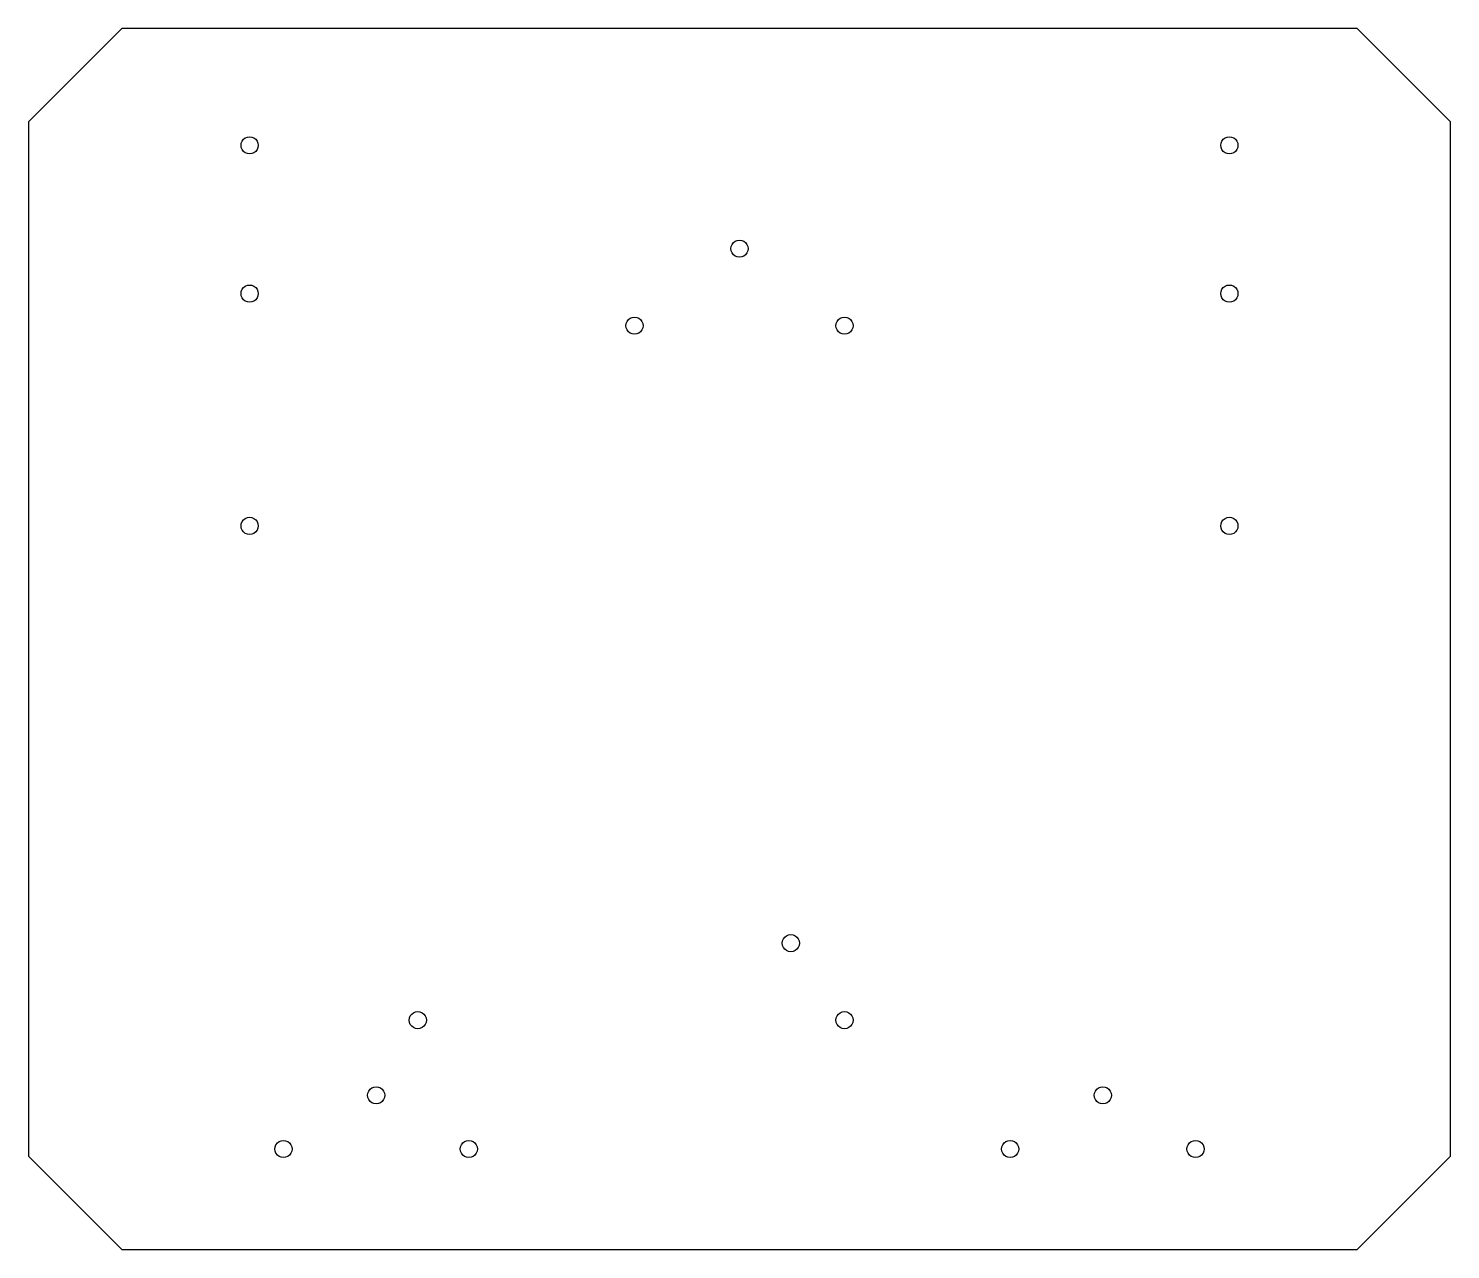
# Model space of a CAD drawing. Extents: x -47 to 257, y 18 to 279.
import ezdxf

# ---------------------------------------------------------------- set-up
doc = ezdxf.new("R2010")
doc.units = 0
doc.layers.get('0').update_dxf_attribs({"linetype": 'CONTINUOUS'})

msp = doc.modelspace()

# ---------------------------------------------------------------- linework, layer by layer
at = {"color": 7}
for points in [[(-47.400001, 37.689992), (-27.400002, 17.690003), (237.399999, 17.690003), (257.399999, 37.689992), (257.399999, 259.310001), (237.399999, 279.310001), (-27.400002, 279.310001), (-47.400001, 259.310001), (-47.400001, 37.689992)], [(-1.840001, 254.268996), (-1.777001, 254.744995), (-1.593001, 255.188995), (-1.301002, 255.569995), (-0.920002, 255.861996), (-0.476002, 256.045997), (0, 256.108994), (0.475999, 256.045997), (0.919999, 255.861996), (1.300999, 255.569995), (1.592998, 255.188995), (1.776998, 254.744995), (1.839999, 254.268996), (1.776998, 253.792997), (1.592998, 253.348997), (1.300999, 252.967997), (0.919999, 252.674996), (0.475999, 252.491995), (0, 252.428994), (-0.476002, 252.491995), (-0.920002, 252.674996), (-1.301002, 252.967997), (-1.593001, 253.348997), (-1.777001, 253.792997), (-1.840001, 254.268996)], [(208.159999, 254.268996), (208.223, 254.744995), (208.407, 255.188995), (208.698998, 255.569995), (209.079998, 255.861996), (209.523999, 256.045997), (209.999998, 256.108994), (210.475999, 256.045997), (210.92, 255.861996), (211.301, 255.569995), (211.592998, 255.188995), (211.776999, 254.744995), (211.839999, 254.268996), (211.776999, 253.792997), (211.592998, 253.348997), (211.301, 252.967997), (210.92, 252.674996), (210.475999, 252.491995), (209.999998, 252.428994), (209.523999, 252.491995), (209.079998, 252.674996), (208.698998, 252.967997), (208.407, 253.348997), (208.223, 253.792997), (208.159999, 254.268996)], [(103.159997, 232.130996), (103.222699, 232.607196), (103.40651, 233.050996), (103.698918, 233.432095), (104.08, 233.724496), (104.523771, 233.908297), (104.999999, 233.970995), (105.476226, 233.908297), (105.919998, 233.724496), (106.30108, 233.432095), (106.593488, 233.050996), (106.777299, 232.607196), (106.839997, 232.130996), (106.777299, 231.654794), (106.593488, 231.210997), (106.30108, 230.829896), (105.919998, 230.537496), (105.476226, 230.353696), (104.999999, 230.290995), (104.523771, 230.353696), (104.08, 230.537496), (103.698918, 230.829896), (103.40651, 231.210997), (103.222699, 231.654794), (103.159997, 232.130996)], [(-1.840001, 222.499895), (-1.777001, 222.976196), (-1.593001, 223.419897), (-1.301002, 223.800996), (-0.920002, 224.093395), (-0.476002, 224.277195), (0, 224.339896), (0.475999, 224.277195), (0.919999, 224.093395), (1.300999, 223.800996), (1.592998, 223.419897), (1.776998, 222.976196), (1.839999, 222.499895), (1.776998, 222.023696), (1.592998, 221.579896), (1.300999, 221.198896), (0.919999, 220.906497), (0.475999, 220.722595), (0, 220.659896), (-0.476002, 220.722595), (-0.920002, 220.906497), (-1.301002, 221.198896), (-1.593001, 221.579896), (-1.777001, 222.023696), (-1.840001, 222.499895)], [(208.159999, 222.499895), (208.223, 222.976196), (208.407, 223.419897), (208.698998, 223.800996), (209.079998, 224.093395), (209.523999, 224.277195), (209.999998, 224.339896), (210.475999, 224.277195), (210.92, 224.093395), (211.301, 223.800996), (211.592998, 223.419897), (211.776999, 222.976196), (211.839999, 222.499895), (211.776999, 222.023696), (211.592998, 221.579896), (211.301, 221.198896), (210.92, 220.906497), (210.475999, 220.722595), (209.999998, 220.659896), (209.523999, 220.722595), (209.079998, 220.906497), (208.698998, 221.198896), (208.407, 221.579896), (208.223, 222.023696), (208.159999, 222.499895)], [(80.66, 215.630996), (80.722699, 216.107195), (80.906499, 216.550995), (81.198898, 216.932096), (81.579999, 217.224496), (82.023799, 217.408296), (82.499999, 217.470994), (82.976198, 217.408296), (83.419998, 217.224496), (83.8011, 216.932096), (84.093499, 216.550995), (84.277299, 216.107195), (84.34, 215.630996), (84.277299, 215.154796), (84.093499, 214.710996), (83.8011, 214.329895), (83.419998, 214.037496), (82.976198, 213.853695), (82.499999, 213.790997), (82.023799, 213.853695), (81.579999, 214.037496), (81.198898, 214.329895), (80.906499, 214.710996), (80.722699, 215.154796), (80.66, 215.630996)], [(125.659998, 215.630996), (125.722699, 216.107195), (125.906499, 216.550995), (126.198898, 216.932096), (126.58, 217.224496), (127.0238, 217.408296), (127.499999, 217.470994), (127.976198, 217.408296), (128.419998, 217.224496), (128.8011, 216.932096), (129.093499, 216.550995), (129.277299, 216.107195), (129.339998, 215.630996), (129.277299, 215.154796), (129.093499, 214.710996), (128.8011, 214.329895), (128.419998, 214.037496), (127.976198, 213.853695), (127.499999, 213.790997), (127.0238, 213.853695), (126.58, 214.037496), (126.198898, 214.329895), (125.906499, 214.710996), (125.722699, 215.154796), (125.659998, 215.630996)], [(-1.840001, 172.730997), (-1.777001, 173.207196), (-1.593001, 173.650996), (-1.301002, 174.032095), (-0.920002, 174.324497), (-0.476002, 174.508297), (0, 174.570995), (0.475999, 174.508297), (0.919999, 174.324497), (1.300999, 174.032095), (1.592998, 173.650996), (1.776998, 173.207196), (1.839999, 172.730997), (1.776998, 172.254795), (1.592998, 171.810995), (1.300999, 171.429896), (0.919999, 171.137497), (0.475999, 170.953697), (0, 170.890995), (-0.476002, 170.953697), (-0.920002, 171.137497), (-1.301002, 171.429896), (-1.593001, 171.810995), (-1.777001, 172.254795), (-1.840001, 172.730997)], [(208.159999, 172.730997), (208.223, 173.207196), (208.407, 173.650996), (208.698998, 174.032095), (209.079998, 174.324497), (209.523999, 174.508297), (209.999998, 174.570995), (210.475999, 174.508297), (210.92, 174.324497), (211.301, 174.032095), (211.592998, 173.650996), (211.776999, 173.207196), (211.839999, 172.730997), (211.776999, 172.254795), (211.592998, 171.810995), (211.301, 171.429896), (210.92, 171.137497), (210.475999, 170.953697), (209.999998, 170.890995), (209.523999, 170.953697), (209.079998, 171.137497), (208.698998, 171.429896), (208.407, 171.810995), (208.223, 172.254795), (208.159999, 172.730997)], [(114.159998, 83.331001), (114.222699, 83.807194), (114.406508, 84.250989), (114.698918, 84.632101), (115.079997, 84.924484), (115.523797, 85.108295), (115.999999, 85.171005), (116.476199, 85.108295), (116.919999, 84.924484), (117.301097, 84.632101), (117.593499, 84.250989), (117.7773, 83.807194), (117.839998, 83.331001), (117.7773, 82.854807), (117.593499, 82.410984), (117.301097, 82.0299), (116.919999, 81.737489), (116.476199, 81.553706), (115.999999, 81.490996), (115.523797, 81.553706), (115.079997, 81.737489), (114.698918, 82.0299), (114.406508, 82.410984), (114.222699, 82.854807), (114.159998, 83.331001)], [(34.200798, 66.830991), (34.263499, 67.307185), (34.447299, 67.751007), (34.739699, 68.132092), (35.1208, 68.424503), (35.5646, 68.608286), (36.040799, 68.670995), (36.516999, 68.608286), (36.960799, 68.424503), (37.3419, 68.132092), (37.634299, 67.751007), (37.8181, 67.307185), (37.880798, 66.830991), (37.8181, 66.354798), (37.634299, 65.911003), (37.3419, 65.52989), (36.960799, 65.237508), (36.516999, 65.053697), (36.040799, 64.990987), (35.5646, 65.053697), (35.1208, 65.237508), (34.739699, 65.52989), (34.447299, 65.911003), (34.263499, 66.354798), (34.200798, 66.830991)], [(125.659998, 66.830991), (125.722699, 67.307185), (125.906499, 67.751007), (126.198898, 68.132092), (126.58, 68.424503), (127.0238, 68.608286), (127.499999, 68.670995), (127.976198, 68.608286), (128.419998, 68.424503), (128.8011, 68.132092), (129.093499, 67.751007), (129.277299, 67.307185), (129.339998, 66.830991), (129.277299, 66.354798), (129.093499, 65.911003), (128.8011, 65.52989), (128.419998, 65.237508), (127.976198, 65.053697), (127.499999, 64.990987), (127.0238, 65.053697), (126.58, 65.237508), (126.198898, 65.52989), (125.906499, 65.911003), (125.722699, 66.354798), (125.659998, 66.830991)], [(25.285, 50.731004), (25.347699, 51.207197), (25.531499, 51.650992), (25.823898, 52.032105), (26.204999, 52.324487), (26.648799, 52.508298), (27.124999, 52.571008), (27.601198, 52.508298), (28.044998, 52.324487), (28.4261, 52.032105), (28.718499, 51.650992), (28.902299, 51.207197), (28.965, 50.731004), (28.902299, 50.254782), (28.718499, 49.810987), (28.4261, 49.429903), (28.044998, 49.137492), (27.601198, 48.953709), (27.124999, 48.890999), (26.648799, 48.953709), (26.204999, 49.137492), (25.823898, 49.429903), (25.531499, 49.810987), (25.347699, 50.254782), (25.285, 50.731004)], [(181.034998, 50.731004), (181.097699, 51.207197), (181.281499, 51.650992), (181.573898, 52.032105), (181.955, 52.324487), (182.3988, 52.508298), (182.874999, 52.571008), (183.351198, 52.508298), (183.794998, 52.324487), (184.1761, 52.032105), (184.468499, 51.650992), (184.652299, 51.207197), (184.714998, 50.731004), (184.652299, 50.254782), (184.468499, 49.810987), (184.1761, 49.429903), (183.794998, 49.137492), (183.351198, 48.953709), (182.874999, 48.890999), (182.3988, 48.953709), (181.955, 49.137492), (181.573898, 49.429903), (181.281499, 49.810987), (181.097699, 50.254782), (181.034998, 50.731004)], [(5.41, 39.230984), (5.472698, 39.707206), (5.656498, 40.151001), (5.9489, 40.532085), (6.329999, 40.824496), (6.773799, 41.008307), (7.249998, 41.070989), (7.726197, 41.008307), (8.169997, 40.824496), (8.551099, 40.532085), (8.843498, 40.151001), (9.027298, 39.707206), (9.09, 39.230984), (9.027298, 38.754791), (8.843498, 38.310996), (8.551099, 37.929996), (8.169997, 37.638009), (7.726197, 37.454), (7.249998, 37.391008), (6.773799, 37.454), (6.329999, 37.638009), (5.9489, 37.929996), (5.656498, 38.310996), (5.472698, 38.754791), (5.41, 39.230984)], [(45.159998, 39.230984), (45.222699, 39.707206), (45.406499, 40.151001), (45.698898, 40.532085), (46.08, 40.824496), (46.5238, 41.008307), (46.999999, 41.070989), (47.476198, 41.008307), (47.919998, 40.824496), (48.3011, 40.532085), (48.593499, 40.151001), (48.777299, 39.707206), (48.839998, 39.230984), (48.777299, 38.754791), (48.593499, 38.310996), (48.3011, 37.929996), (47.919998, 37.638009), (47.476198, 37.454), (46.999999, 37.391008), (46.5238, 37.454), (46.08, 37.638009), (45.698898, 37.929996), (45.406499, 38.310996), (45.222699, 38.754791), (45.159998, 39.230984)], [(161.16, 39.230984), (161.222698, 39.707206), (161.406499, 40.151001), (161.698898, 40.532085), (162.079999, 40.824496), (162.523799, 41.008307), (162.999999, 41.070989), (163.476198, 41.008307), (163.919998, 40.824496), (164.301099, 40.532085), (164.593499, 40.151001), (164.777299, 39.707206), (164.84, 39.230984), (164.777299, 38.754791), (164.593499, 38.310996), (164.301099, 37.929996), (163.919998, 37.638009), (163.476198, 37.454), (162.999999, 37.391008), (162.523799, 37.454), (162.079999, 37.638009), (161.698898, 37.929996), (161.406499, 38.310996), (161.222698, 38.754791), (161.16, 39.230984)], [(200.909998, 39.230984), (200.972699, 39.707206), (201.156499, 40.151001), (201.448899, 40.532085), (201.83, 40.824496), (202.2738, 41.008307), (202.749999, 41.070989), (203.226199, 41.008307), (203.669999, 40.824496), (204.051098, 40.532085), (204.3435, 40.151001), (204.5273, 39.707206), (204.589998, 39.230984), (204.5273, 38.754791), (204.3435, 38.310996), (204.051098, 37.929996), (203.669999, 37.638009), (203.226199, 37.454), (202.749999, 37.391008), (202.2738, 37.454), (201.83, 37.638009), (201.448899, 37.929996), (201.156499, 38.310996), (200.972699, 38.754791), (200.909998, 39.230984)]]:
    msp.add_lwpolyline(points, dxfattribs=at)

doc.saveas('drawing.dxf')
